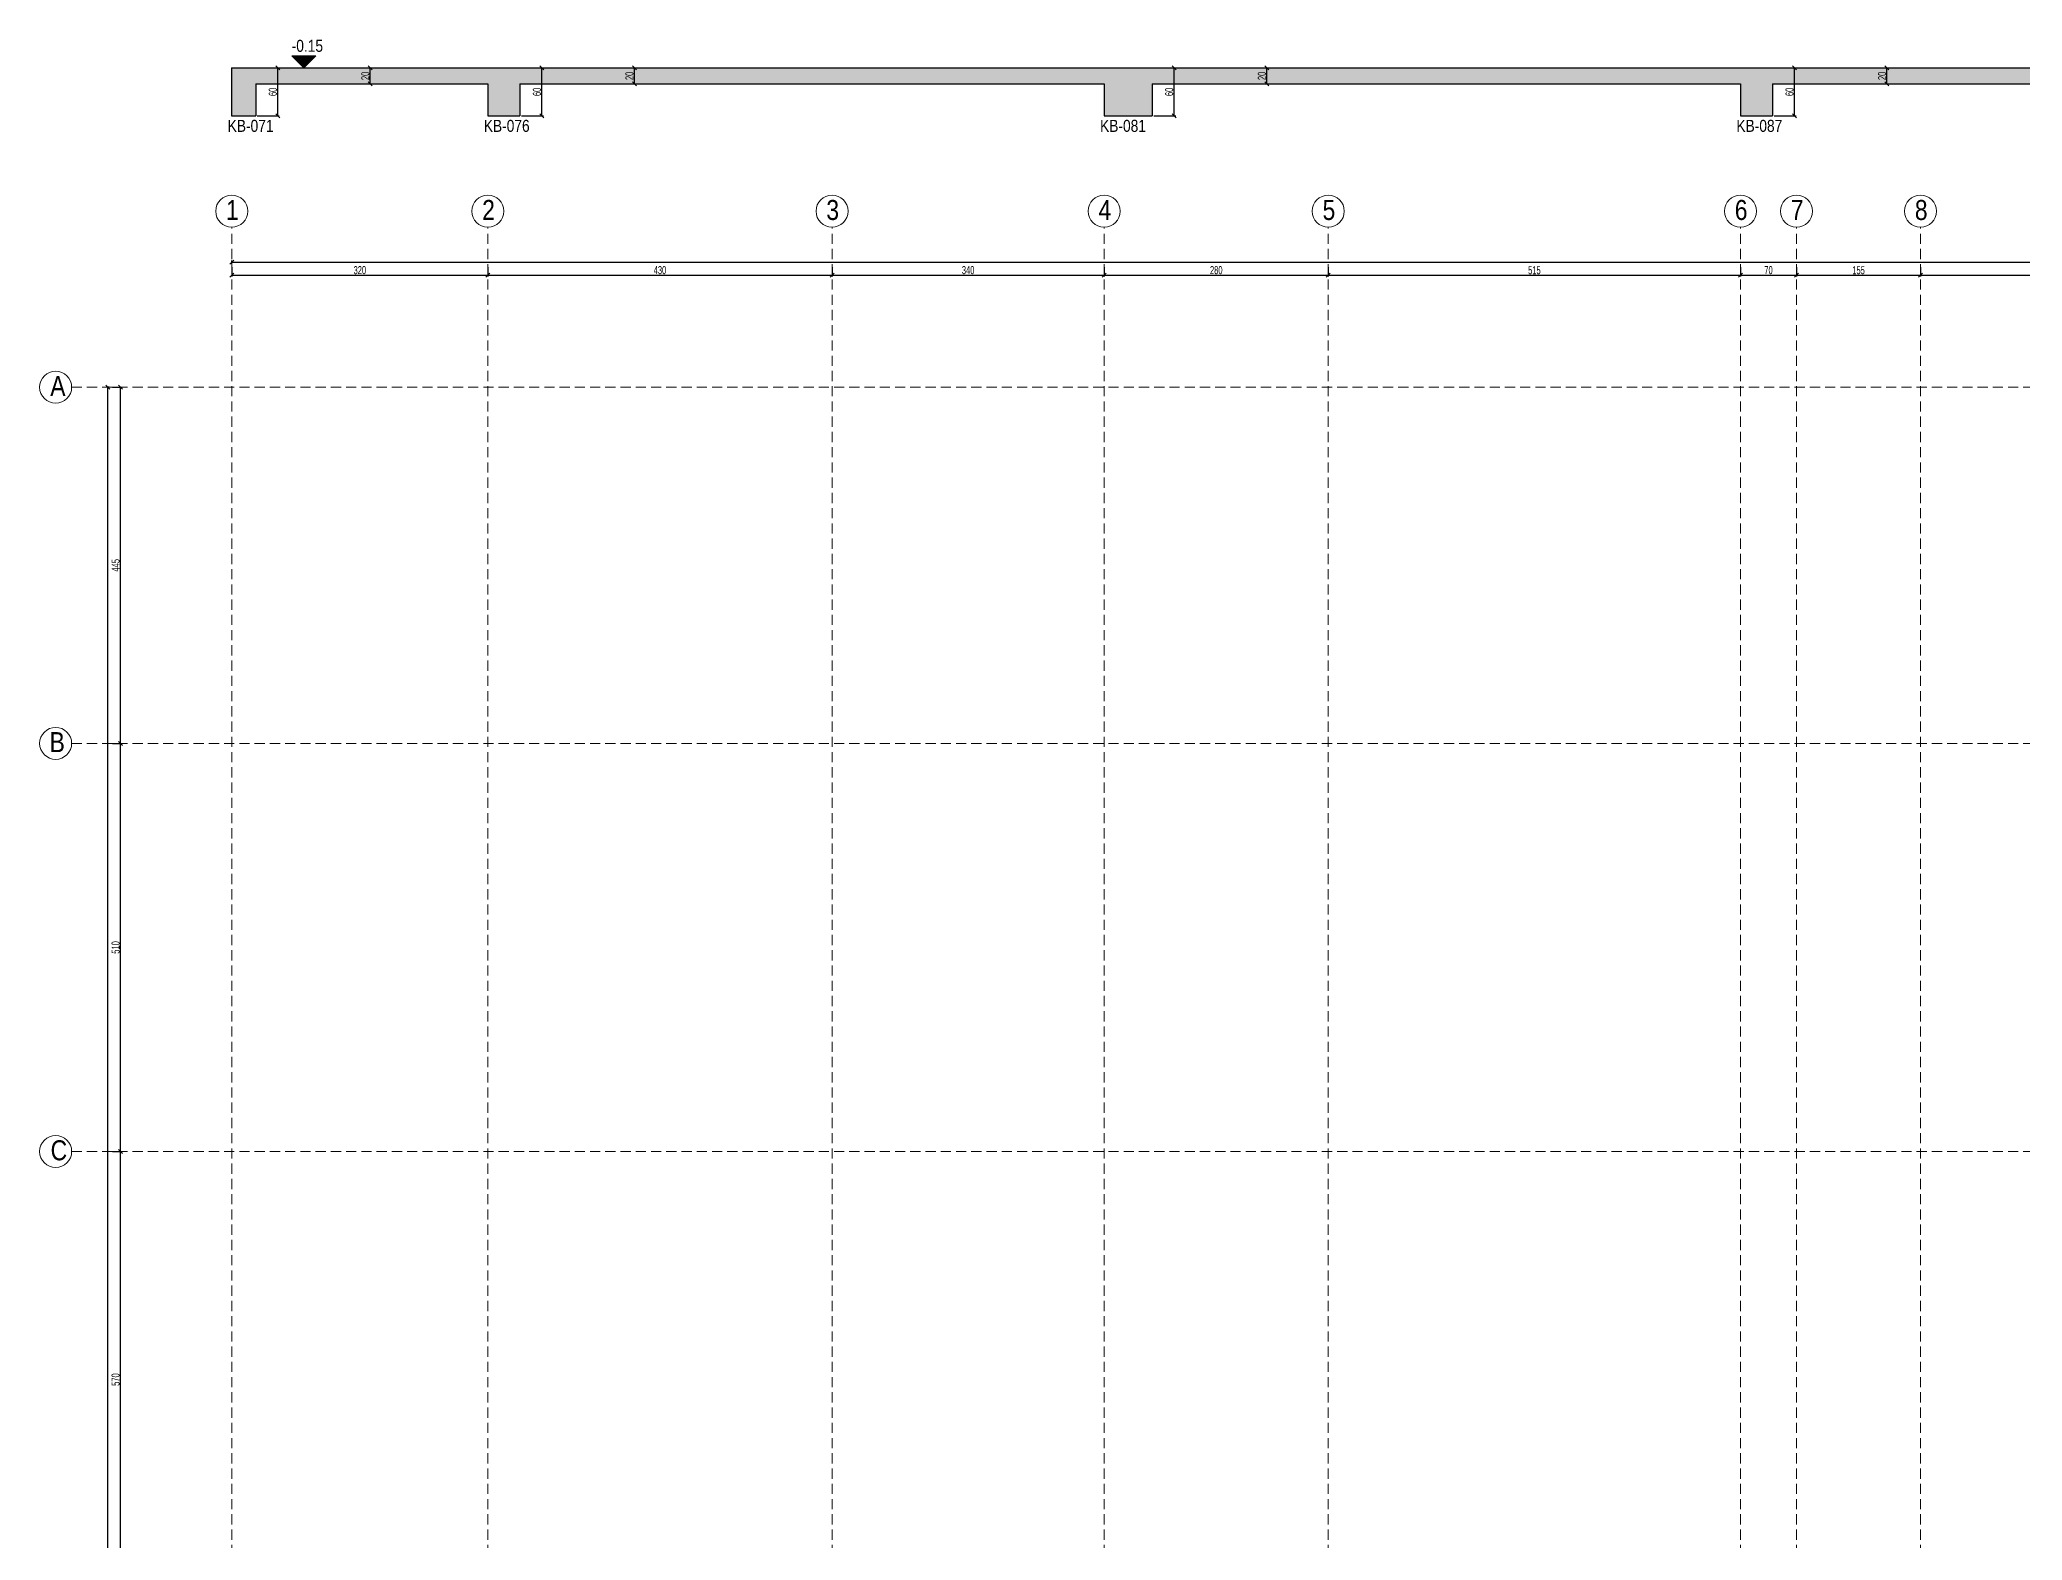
# Model space of a CAD drawing. Header units: millimetres. Extents: x 2275 to 9269, y 491 to 7321.
# Drawn here: x 2515 to 4992, y 5445 to 7321 of the extents above; entities that cross this region are included whole.
import ezdxf

# ---------------------------------------------------------------- set-up
doc = ezdxf.new("R2010")
doc.units = ezdxf.units.MM
doc.linetypes.add('DASHED', pattern=[19.05, 12.7, -6.35])
for name, color, linetype, lineweight in [('AKS BALONU (BEYKENT)', 7, 'Continuous', 20), ('AKS CIZGISI (BEYKENT)', 252, 'DASHED', 20), ('AKS NO (BEYKENT)', 3, 'Continuous', 20), ('AKS OLCU (BEYKENT)', 200, 'Continuous', 20), ('DOSEME SINIRI (BEYKENT)', 2, 'Continuous', 30), ('KIRIS ISMI (BEYKENT)', 40, 'Continuous', 20), ('KOT CIZGI (BEYKENT)', 120, 'Continuous', 20), ('KOT YAZI (BEYKENT)', 7, 'Continuous', 20), ('OLCU (BEYKENT)', 14, 'Continuous', 20), ('TARAMA (BEYKENT)', 252, 'Continuous', 25)]:
    doc.layers.add(name, color=color, linetype=linetype, lineweight=lineweight)
doc.styles.add('DSMOLC-50', font='bahnschrift light condensed', dxfattribs={"width": 0.75, "height": 10})
doc.styles.add('KLNOLC-25', font='bahnschrift light condensed', dxfattribs={"width": 0.75, "height": 10})
doc.styles.add('KOT (BEYKENT)', font='')
doc.styles.add('YAZI (BEYKENT)', font='')
doc.styles.get('KOT (BEYKENT)').set_extended_font_data('Bahnschrift Light Condensed')
doc.styles.get('YAZI (BEYKENT)').set_extended_font_data('Bahnschrift Light Condensed')
doc.dimstyles.new('DSMOLC-50', dxfattribs={"dimtxt": 10, "dimasz": 5, "dimexe": 2, "dimexo": 2, "dimgap": 1, "dimtad": 1, "dimdec": 1, "dimrnd": 0.5, "dimzin": 12, "dimdsep": 46, "dimtxsty": 'DSMOLC-50', "dimblk": 'OBLIQUE', "dimblk1": 'OBLIQUE', "dimblk2": 'OBLIQUE', "dimcen": 0, "dimclrt": 7, "dimadec": 0, "dimazin": 0, "dimtfac": 1, "dimtdec": 4, "dimtix": 1, "dimtmove": 2, "dimatfit": 3, "dimfxl": 1, "dimtzin": 0, "dimarcsym": 0})

# ---------------------------------------------------------------- blocks, each defined once
blk = doc.blocks.new('_Oblique')
at = {"color": 0, "linetype": 'ByBlock', "lineweight": -2}
blk.add_line((-0.5, -0.5), (0.5, 0.5), dxfattribs=at)
blk = doc.blocks.new('*D128')
at = {"layer": 'AKS OLCU (BEYKENT)', "color": 0, "lineweight": -2, "transparency": 16777216}
for p, q in [((2755.3, 7036.6), (2755.3, 7024.6)), ((3075.3, 7036.6), (3075.3, 7024.6)), ((2755.3, 7026.6), (3075.3, 7026.6))]:
    blk.add_line(p, q, dxfattribs=at)
at = {"layer": 'DEFPOINTS', "color": 0, "transparency": 16777216}
for p in [(2755.3, 7038.6), (3075.3, 7038.6), (3075.3, 7026.6)]:
    blk.add_point(p, dxfattribs=at)
at = {"layer": 'AKS OLCU (BEYKENT)', "color": 0, "lineweight": -2, "transparency": 16777216, "xscale": 5, "yscale": 5, "zscale": 5, "rotation": 180}
blk.add_blockref('_Oblique', (2755.3, 7026.6), dxfattribs=at)
at = {"layer": 'AKS OLCU (BEYKENT)', "color": 0, "lineweight": -2, "transparency": 16777216, "xscale": 5, "yscale": 5, "zscale": 5}
blk.add_blockref('_Oblique', (3075.3, 7026.6), dxfattribs=at)
at = {"layer": 'AKS OLCU (BEYKENT)', "color": 7, "transparency": 16777216, "insert": (2915.3, 7032.7), "char_height": 10, "attachment_point": 5, "style": 'DSMOLC-50'}
blk.add_mtext('320', dxfattribs=at)
blk = doc.blocks.new('*D129')
at = {"layer": 'AKS OLCU (BEYKENT)', "color": 0, "lineweight": -2, "transparency": 16777216}
for p, q in [((3075.3, 7036.6), (3075.3, 7024.6)), ((3505.3, 7036.6), (3505.3, 7024.6)), ((3075.3, 7026.6), (3505.3, 7026.6))]:
    blk.add_line(p, q, dxfattribs=at)
at = {"layer": 'DEFPOINTS', "color": 0, "transparency": 16777216}
for p in [(3075.3, 7038.6), (3505.3, 7038.6), (3505.3, 7026.6)]:
    blk.add_point(p, dxfattribs=at)
at = {"layer": 'AKS OLCU (BEYKENT)', "color": 0, "lineweight": -2, "transparency": 16777216, "xscale": 5, "yscale": 5, "zscale": 5, "rotation": 180}
blk.add_blockref('_Oblique', (3075.3, 7026.6), dxfattribs=at)
at = {"layer": 'AKS OLCU (BEYKENT)', "color": 0, "lineweight": -2, "transparency": 16777216, "xscale": 5, "yscale": 5, "zscale": 5}
blk.add_blockref('_Oblique', (3505.3, 7026.6), dxfattribs=at)
at = {"layer": 'AKS OLCU (BEYKENT)', "color": 7, "transparency": 16777216, "insert": (3290.3, 7032.7), "char_height": 10, "attachment_point": 5, "style": 'DSMOLC-50'}
blk.add_mtext('430', dxfattribs=at)
blk = doc.blocks.new('*D130')
at = {"layer": 'AKS OLCU (BEYKENT)', "color": 0, "lineweight": -2, "transparency": 16777216}
for p, q in [((3505.3, 7036.6), (3505.3, 7024.6)), ((3845.3, 7036.6), (3845.3, 7024.6)), ((3505.3, 7026.6), (3845.3, 7026.6))]:
    blk.add_line(p, q, dxfattribs=at)
at = {"layer": 'DEFPOINTS', "color": 0, "transparency": 16777216}
for p in [(3505.3, 7038.6), (3845.3, 7038.6), (3845.3, 7026.6)]:
    blk.add_point(p, dxfattribs=at)
at = {"layer": 'AKS OLCU (BEYKENT)', "color": 0, "lineweight": -2, "transparency": 16777216, "xscale": 5, "yscale": 5, "zscale": 5, "rotation": 180}
blk.add_blockref('_Oblique', (3505.3, 7026.6), dxfattribs=at)
at = {"layer": 'AKS OLCU (BEYKENT)', "color": 0, "lineweight": -2, "transparency": 16777216, "xscale": 5, "yscale": 5, "zscale": 5}
blk.add_blockref('_Oblique', (3845.3, 7026.6), dxfattribs=at)
at = {"layer": 'AKS OLCU (BEYKENT)', "color": 7, "transparency": 16777216, "insert": (3675.3, 7032.7), "char_height": 10, "attachment_point": 5, "style": 'DSMOLC-50'}
blk.add_mtext('340', dxfattribs=at)
blk = doc.blocks.new('*D131')
at = {"layer": 'AKS OLCU (BEYKENT)', "color": 0, "lineweight": -2, "transparency": 16777216}
for p, q in [((3845.3, 7036.6), (3845.3, 7024.6)), ((4125.3, 7036.6), (4125.3, 7024.6)), ((3845.3, 7026.6), (4125.3, 7026.6))]:
    blk.add_line(p, q, dxfattribs=at)
at = {"layer": 'DEFPOINTS', "color": 0, "transparency": 16777216}
for p in [(3845.3, 7038.6), (4125.3, 7038.6), (4125.3, 7026.6)]:
    blk.add_point(p, dxfattribs=at)
at = {"layer": 'AKS OLCU (BEYKENT)', "color": 0, "lineweight": -2, "transparency": 16777216, "xscale": 5, "yscale": 5, "zscale": 5, "rotation": 180}
blk.add_blockref('_Oblique', (3845.3, 7026.6), dxfattribs=at)
at = {"layer": 'AKS OLCU (BEYKENT)', "color": 0, "lineweight": -2, "transparency": 16777216, "xscale": 5, "yscale": 5, "zscale": 5}
blk.add_blockref('_Oblique', (4125.3, 7026.6), dxfattribs=at)
at = {"layer": 'AKS OLCU (BEYKENT)', "color": 7, "transparency": 16777216, "insert": (3985.3, 7032.7), "char_height": 10, "attachment_point": 5, "style": 'DSMOLC-50'}
blk.add_mtext('280', dxfattribs=at)
blk = doc.blocks.new('*D132')
at = {"layer": 'AKS OLCU (BEYKENT)', "color": 0, "lineweight": -2, "transparency": 16777216}
for p, q in [((4125.3, 7036.6), (4125.3, 7024.6)), ((4640.3, 7036.6), (4640.3, 7024.6)), ((4125.3, 7026.6), (4640.3, 7026.6))]:
    blk.add_line(p, q, dxfattribs=at)
at = {"layer": 'DEFPOINTS', "color": 0, "transparency": 16777216}
for p in [(4125.3, 7038.6), (4640.3, 7038.6), (4640.3, 7026.6)]:
    blk.add_point(p, dxfattribs=at)
at = {"layer": 'AKS OLCU (BEYKENT)', "color": 0, "lineweight": -2, "transparency": 16777216, "xscale": 5, "yscale": 5, "zscale": 5, "rotation": 180}
blk.add_blockref('_Oblique', (4125.3, 7026.6), dxfattribs=at)
at = {"layer": 'AKS OLCU (BEYKENT)', "color": 0, "lineweight": -2, "transparency": 16777216, "xscale": 5, "yscale": 5, "zscale": 5}
blk.add_blockref('_Oblique', (4640.3, 7026.6), dxfattribs=at)
at = {"layer": 'AKS OLCU (BEYKENT)', "color": 7, "transparency": 16777216, "insert": (4382.8, 7032.6), "char_height": 10, "attachment_point": 5, "style": 'DSMOLC-50'}
blk.add_mtext('515', dxfattribs=at)
blk = doc.blocks.new('*D133')
at = {"layer": 'AKS OLCU (BEYKENT)', "color": 0, "lineweight": -2, "transparency": 16777216}
for p, q in [((4640.3, 7036.6), (4640.3, 7024.6)), ((4710.3, 7036.6), (4710.3, 7024.6)), ((4640.3, 7026.6), (4710.3, 7026.6))]:
    blk.add_line(p, q, dxfattribs=at)
at = {"layer": 'DEFPOINTS', "color": 0, "transparency": 16777216}
for p in [(4640.3, 7038.6), (4710.3, 7038.6), (4710.3, 7026.6)]:
    blk.add_point(p, dxfattribs=at)
at = {"layer": 'AKS OLCU (BEYKENT)', "color": 0, "lineweight": -2, "transparency": 16777216, "xscale": 5, "yscale": 5, "zscale": 5, "rotation": 180}
blk.add_blockref('_Oblique', (4640.3, 7026.6), dxfattribs=at)
at = {"layer": 'AKS OLCU (BEYKENT)', "color": 0, "lineweight": -2, "transparency": 16777216, "xscale": 5, "yscale": 5, "zscale": 5}
blk.add_blockref('_Oblique', (4710.3, 7026.6), dxfattribs=at)
at = {"layer": 'AKS OLCU (BEYKENT)', "color": 7, "transparency": 16777216, "insert": (4675.3, 7032.7), "char_height": 10, "attachment_point": 5, "style": 'DSMOLC-50'}
blk.add_mtext('70', dxfattribs=at)
blk = doc.blocks.new('*D134')
at = {"layer": 'AKS OLCU (BEYKENT)', "color": 0, "lineweight": -2, "transparency": 16777216}
for p, q in [((4710.3, 7036.6), (4710.3, 7024.6)), ((4865.3, 7036.6), (4865.3, 7024.6)), ((4710.3, 7026.6), (4865.3, 7026.6))]:
    blk.add_line(p, q, dxfattribs=at)
at = {"layer": 'DEFPOINTS', "color": 0, "transparency": 16777216}
for p in [(4710.3, 7038.6), (4865.3, 7038.6), (4865.3, 7026.6)]:
    blk.add_point(p, dxfattribs=at)
at = {"layer": 'AKS OLCU (BEYKENT)', "color": 0, "lineweight": -2, "transparency": 16777216, "xscale": 5, "yscale": 5, "zscale": 5, "rotation": 180}
blk.add_blockref('_Oblique', (4710.3, 7026.6), dxfattribs=at)
at = {"layer": 'AKS OLCU (BEYKENT)', "color": 0, "lineweight": -2, "transparency": 16777216, "xscale": 5, "yscale": 5, "zscale": 5}
blk.add_blockref('_Oblique', (4865.3, 7026.6), dxfattribs=at)
at = {"layer": 'AKS OLCU (BEYKENT)', "color": 7, "transparency": 16777216, "insert": (4787.8, 7032.6), "char_height": 10, "attachment_point": 5, "style": 'DSMOLC-50'}
blk.add_mtext('155', dxfattribs=at)
blk = doc.blocks.new('*D135')
at = {"layer": 'AKS OLCU (BEYKENT)', "color": 0, "lineweight": -2, "transparency": 16777216}
for p, q in [((4865.3, 7036.6), (4865.3, 7024.6)), ((5440.3, 7036.6), (5440.3, 7024.6)), ((4865.3, 7026.6), (5440.3, 7026.6))]:
    blk.add_line(p, q, dxfattribs=at)
at = {"layer": 'DEFPOINTS', "color": 0, "transparency": 16777216}
for p in [(4865.3, 7038.6), (5440.3, 7038.6), (5440.3, 7026.6)]:
    blk.add_point(p, dxfattribs=at)
at = {"layer": 'AKS OLCU (BEYKENT)', "color": 0, "lineweight": -2, "transparency": 16777216, "xscale": 5, "yscale": 5, "zscale": 5, "rotation": 180}
blk.add_blockref('_Oblique', (4865.3, 7026.6), dxfattribs=at)
at = {"layer": 'AKS OLCU (BEYKENT)', "color": 0, "lineweight": -2, "transparency": 16777216, "xscale": 5, "yscale": 5, "zscale": 5}
blk.add_blockref('_Oblique', (5440.3, 7026.6), dxfattribs=at)
at = {"layer": 'AKS OLCU (BEYKENT)', "color": 7, "transparency": 16777216, "insert": (5152.8, 7032.6), "char_height": 10, "attachment_point": 5, "style": 'DSMOLC-50'}
blk.add_mtext('575', dxfattribs=at)
blk = doc.blocks.new('*D144')
at = {"layer": 'AKS OLCU (BEYKENT)', "color": 0, "lineweight": -2, "transparency": 16777216}
for p, q in [((2755.3, 7040.6), (2755.3, 7044.6)), ((2755.3, 7042.6), (9010.3, 7042.6)), ((9010.3, 7040.6), (9010.3, 7044.6))]:
    blk.add_line(p, q, dxfattribs=at)
at = {"layer": 'DEFPOINTS', "color": 0, "transparency": 16777216}
for p in [(2755.3, 7038.6), (9010.3, 7042.6), (9010.3, 7038.6)]:
    blk.add_point(p, dxfattribs=at)
at = {"layer": 'AKS OLCU (BEYKENT)', "color": 0, "lineweight": -2, "transparency": 16777216, "xscale": 5, "yscale": 5, "zscale": 5, "rotation": 180}
blk.add_blockref('_Oblique', (2755.3, 7042.6), dxfattribs=at)
at = {"layer": 'AKS OLCU (BEYKENT)', "color": 0, "lineweight": -2, "transparency": 16777216, "xscale": 5, "yscale": 5, "zscale": 5}
blk.add_blockref('_Oblique', (9010.3, 7042.6), dxfattribs=at)
at = {"layer": 'AKS OLCU (BEYKENT)', "color": 7, "transparency": 16777216, "insert": (5882.8, 7048.7), "char_height": 10, "attachment_point": 5, "style": 'DSMOLC-50'}
blk.add_mtext('6255', dxfattribs=at)
blk = doc.blocks.new('*D184')
at = {"layer": 'AKS OLCU (BEYKENT)', "color": 0, "lineweight": -2, "transparency": 16777216}
for p, q in [((2606.3, 5931.4), (2618.3, 5931.4)), ((2616.3, 5361.4), (2616.3, 5931.4)), ((2606.3, 5361.4), (2618.3, 5361.4))]:
    blk.add_line(p, q, dxfattribs=at)
at = {"layer": 'DEFPOINTS', "color": 0, "transparency": 16777216}
for p in [(2604.3, 5931.4), (2616.3, 5931.4), (2604.3, 5361.4)]:
    blk.add_point(p, dxfattribs=at)
at = {"layer": 'AKS OLCU (BEYKENT)', "color": 0, "lineweight": -2, "transparency": 16777216, "xscale": 5, "yscale": 5, "zscale": 5}
for p, rotation in [((2616.3, 5931.4), 90), ((2616.3, 5361.4), 270)]:
    blk.add_blockref('_Oblique', p, dxfattribs=dict(at, rotation=rotation))
at = {"layer": 'AKS OLCU (BEYKENT)', "color": 7, "transparency": 16777216, "insert": (2610.2, 5646.4), "char_height": 10, "attachment_point": 5, "rotation": 90, "style": 'DSMOLC-50'}
blk.add_mtext('570', dxfattribs=at)
blk = doc.blocks.new('*D185')
at = {"layer": 'AKS OLCU (BEYKENT)', "color": 0, "lineweight": -2, "transparency": 16777216}
for p, q in [((2606.3, 6441.4), (2618.3, 6441.4)), ((2616.3, 5931.4), (2616.3, 6441.4)), ((2606.3, 5931.4), (2618.3, 5931.4))]:
    blk.add_line(p, q, dxfattribs=at)
at = {"layer": 'DEFPOINTS', "color": 0, "transparency": 16777216}
for p in [(2604.3, 6441.4), (2616.3, 6441.4), (2604.3, 5931.4)]:
    blk.add_point(p, dxfattribs=at)
at = {"layer": 'AKS OLCU (BEYKENT)', "color": 0, "lineweight": -2, "transparency": 16777216, "xscale": 5, "yscale": 5, "zscale": 5}
for p, rotation in [((2616.3, 6441.4), 90), ((2616.3, 5931.4), 270)]:
    blk.add_blockref('_Oblique', p, dxfattribs=dict(at, rotation=rotation))
at = {"layer": 'AKS OLCU (BEYKENT)', "color": 7, "transparency": 16777216, "insert": (2610.2, 6186.4), "char_height": 10, "attachment_point": 5, "rotation": 90, "style": 'DSMOLC-50'}
blk.add_mtext('510', dxfattribs=at)
blk = doc.blocks.new('*D186')
at = {"layer": 'AKS OLCU (BEYKENT)', "color": 0, "lineweight": -2, "transparency": 16777216}
for p, q in [((2606.3, 6886.4), (2618.3, 6886.4)), ((2616.3, 6441.4), (2616.3, 6886.4)), ((2606.3, 6441.4), (2618.3, 6441.4))]:
    blk.add_line(p, q, dxfattribs=at)
at = {"layer": 'DEFPOINTS', "color": 0, "transparency": 16777216}
for p in [(2604.3, 6886.4), (2616.3, 6886.4), (2604.3, 6441.4)]:
    blk.add_point(p, dxfattribs=at)
at = {"layer": 'AKS OLCU (BEYKENT)', "color": 0, "lineweight": -2, "transparency": 16777216, "xscale": 5, "yscale": 5, "zscale": 5}
for p, rotation in [((2616.3, 6886.4), 90), ((2616.3, 6441.4), 270)]:
    blk.add_blockref('_Oblique', p, dxfattribs=dict(at, rotation=rotation))
at = {"layer": 'AKS OLCU (BEYKENT)', "color": 7, "transparency": 16777216, "insert": (2610.2, 6663.9), "char_height": 10, "attachment_point": 5, "rotation": 90, "style": 'DSMOLC-50'}
blk.add_mtext('445', dxfattribs=at)
blk = doc.blocks.new('*D187')
at = {"layer": 'AKS OLCU (BEYKENT)', "color": 0, "lineweight": -2, "transparency": 16777216}
for p, q in [((2602.3, 6886.4), (2598.3, 6886.4)), ((2600.3, 741.4), (2600.3, 6886.4)), ((2602.3, 741.4), (2598.3, 741.4))]:
    blk.add_line(p, q, dxfattribs=at)
at = {"layer": 'DEFPOINTS', "color": 0, "transparency": 16777216}
for p in [(2600.3, 6886.4), (2604.3, 6886.4), (2604.3, 741.4)]:
    blk.add_point(p, dxfattribs=at)
at = {"layer": 'AKS OLCU (BEYKENT)', "color": 0, "lineweight": -2, "transparency": 16777216, "xscale": 5, "yscale": 5, "zscale": 5}
for p, rotation in [((2600.3, 6886.4), 90), ((2600.3, 741.4), 270)]:
    blk.add_blockref('_Oblique', p, dxfattribs=dict(at, rotation=rotation))
at = {"layer": 'AKS OLCU (BEYKENT)', "color": 7, "transparency": 16777216, "insert": (2594.2, 3813.9), "char_height": 10, "attachment_point": 5, "rotation": 90, "style": 'DSMOLC-50'}
blk.add_mtext('6145', dxfattribs=at)
blk = doc.blocks.new('*D192')
at = {"layer": 'DEFPOINTS', "color": 0, "transparency": 16777216}
for p in [(2785.2, 7285.5), (2812.7, 7285.5), (2785.2, 7225.5)]:
    blk.add_point(p, dxfattribs=at)
at = {"layer": 'OLCU (BEYKENT)', "color": 0, "lineweight": -2, "transparency": 16777216}
for p, q in [((2787.2, 7285.5), (2814.7, 7285.5)), ((2812.7, 7225.5), (2812.7, 7285.5)), ((2787.2, 7225.5), (2814.7, 7225.5))]:
    blk.add_line(p, q, dxfattribs=at)
at = {"layer": 'OLCU (BEYKENT)', "color": 0, "lineweight": -2, "transparency": 16777216, "xscale": 5, "yscale": 5, "zscale": 5}
for p, rotation in [((2812.7, 7285.5), 90), ((2812.7, 7225.5), 270)]:
    blk.add_blockref('_Oblique', p, dxfattribs=dict(at, rotation=rotation))
at = {"layer": 'OLCU (BEYKENT)', "color": 7, "lineweight": -3, "transparency": 16777216, "insert": (2806.6, 7255.5), "char_height": 10, "attachment_point": 5, "rotation": 90, "style": 'KLNOLC-25'}
blk.add_mtext('60', dxfattribs=at)
blk = doc.blocks.new('*D193')
at = {"layer": 'DEFPOINTS', "color": 0, "transparency": 16777216}
for p in [(2908.9, 7285.5), (2928.3, 7285.5), (2908.9, 7265.5)]:
    blk.add_point(p, dxfattribs=at)
at = {"layer": 'OLCU (BEYKENT)', "color": 0, "lineweight": -2, "transparency": 16777216}
for p, q in [((2910.9, 7285.5), (2930.3, 7285.5)), ((2928.3, 7265.5), (2928.3, 7285.5)), ((2910.9, 7265.5), (2930.3, 7265.5))]:
    blk.add_line(p, q, dxfattribs=at)
at = {"layer": 'OLCU (BEYKENT)', "color": 0, "lineweight": -2, "transparency": 16777216, "xscale": 5, "yscale": 5, "zscale": 5}
for p, rotation in [((2928.3, 7285.5), 90), ((2928.3, 7265.5), 270)]:
    blk.add_blockref('_Oblique', p, dxfattribs=dict(at, rotation=rotation))
at = {"layer": 'OLCU (BEYKENT)', "color": 7, "lineweight": -3, "transparency": 16777216, "insert": (2922.2, 7275.5), "char_height": 10, "attachment_point": 5, "rotation": 90, "style": 'KLNOLC-25'}
blk.add_mtext('20', dxfattribs=at)
blk = doc.blocks.new('*D194')
at = {"layer": 'DEFPOINTS', "color": 0, "transparency": 16777216}
for p in [(3115.2, 7285.5), (3142.7, 7285.5), (3115.2, 7225.5)]:
    blk.add_point(p, dxfattribs=at)
at = {"layer": 'OLCU (BEYKENT)', "color": 0, "lineweight": -2, "transparency": 16777216}
for p, q in [((3117.2, 7285.5), (3144.7, 7285.5)), ((3142.7, 7225.5), (3142.7, 7285.5)), ((3117.2, 7225.5), (3144.7, 7225.5))]:
    blk.add_line(p, q, dxfattribs=at)
at = {"layer": 'OLCU (BEYKENT)', "color": 0, "lineweight": -2, "transparency": 16777216, "xscale": 5, "yscale": 5, "zscale": 5}
for p, rotation in [((3142.7, 7285.5), 90), ((3142.7, 7225.5), 270)]:
    blk.add_blockref('_Oblique', p, dxfattribs=dict(at, rotation=rotation))
at = {"layer": 'OLCU (BEYKENT)', "color": 7, "lineweight": -3, "transparency": 16777216, "insert": (3136.6, 7255.5), "char_height": 10, "attachment_point": 5, "rotation": 90, "style": 'KLNOLC-25'}
blk.add_mtext('60', dxfattribs=at)
blk = doc.blocks.new('*D195')
at = {"layer": 'DEFPOINTS', "color": 0, "transparency": 16777216}
for p in [(3238.9, 7285.5), (3258.3, 7285.5), (3238.9, 7265.5)]:
    blk.add_point(p, dxfattribs=at)
at = {"layer": 'OLCU (BEYKENT)', "color": 0, "lineweight": -2, "transparency": 16777216}
for p, q in [((3240.9, 7285.5), (3260.3, 7285.5)), ((3258.3, 7265.5), (3258.3, 7285.5)), ((3240.9, 7265.5), (3260.3, 7265.5))]:
    blk.add_line(p, q, dxfattribs=at)
at = {"layer": 'OLCU (BEYKENT)', "color": 0, "lineweight": -2, "transparency": 16777216, "xscale": 5, "yscale": 5, "zscale": 5}
for p, rotation in [((3258.3, 7285.5), 90), ((3258.3, 7265.5), 270)]:
    blk.add_blockref('_Oblique', p, dxfattribs=dict(at, rotation=rotation))
at = {"layer": 'OLCU (BEYKENT)', "color": 7, "lineweight": -3, "transparency": 16777216, "insert": (3252.2, 7275.5), "char_height": 10, "attachment_point": 5, "rotation": 90, "style": 'KLNOLC-25'}
blk.add_mtext('20', dxfattribs=at)
blk = doc.blocks.new('*D196')
at = {"layer": 'DEFPOINTS', "color": 0, "transparency": 16777216}
for p in [(3905.3, 7285.5), (3932.7, 7285.5), (3905.3, 7225.5)]:
    blk.add_point(p, dxfattribs=at)
at = {"layer": 'OLCU (BEYKENT)', "color": 0, "lineweight": -2, "transparency": 16777216}
for p, q in [((3907.3, 7285.5), (3934.7, 7285.5)), ((3932.7, 7225.5), (3932.7, 7285.5)), ((3907.3, 7225.5), (3934.7, 7225.5))]:
    blk.add_line(p, q, dxfattribs=at)
at = {"layer": 'OLCU (BEYKENT)', "color": 0, "lineweight": -2, "transparency": 16777216, "xscale": 5, "yscale": 5, "zscale": 5}
for p, rotation in [((3932.7, 7285.5), 90), ((3932.7, 7225.5), 270)]:
    blk.add_blockref('_Oblique', p, dxfattribs=dict(at, rotation=rotation))
at = {"layer": 'OLCU (BEYKENT)', "color": 7, "lineweight": -3, "transparency": 16777216, "insert": (3926.6, 7255.5), "char_height": 10, "attachment_point": 5, "rotation": 90, "style": 'KLNOLC-25'}
blk.add_mtext('60', dxfattribs=at)
blk = doc.blocks.new('*D197')
at = {"layer": 'DEFPOINTS', "color": 0, "transparency": 16777216}
for p in [(4029, 7285.5), (4048.4, 7285.5), (4029, 7265.5)]:
    blk.add_point(p, dxfattribs=at)
at = {"layer": 'OLCU (BEYKENT)', "color": 0, "lineweight": -2, "transparency": 16777216}
for p, q in [((4031, 7285.5), (4050.4, 7285.5)), ((4048.4, 7265.5), (4048.4, 7285.5)), ((4031, 7265.5), (4050.4, 7265.5))]:
    blk.add_line(p, q, dxfattribs=at)
at = {"layer": 'OLCU (BEYKENT)', "color": 0, "lineweight": -2, "transparency": 16777216, "xscale": 5, "yscale": 5, "zscale": 5}
for p, rotation in [((4048.4, 7285.5), 90), ((4048.4, 7265.5), 270)]:
    blk.add_blockref('_Oblique', p, dxfattribs=dict(at, rotation=rotation))
at = {"layer": 'OLCU (BEYKENT)', "color": 7, "lineweight": -3, "transparency": 16777216, "insert": (4042.3, 7275.5), "char_height": 10, "attachment_point": 5, "rotation": 90, "style": 'KLNOLC-25'}
blk.add_mtext('20', dxfattribs=at)
blk = doc.blocks.new('*D198')
at = {"layer": 'DEFPOINTS', "color": 0, "transparency": 16777216}
for p in [(4680.2, 7285.5), (4707.7, 7285.5), (4680.2, 7225.5)]:
    blk.add_point(p, dxfattribs=at)
at = {"layer": 'OLCU (BEYKENT)', "color": 0, "lineweight": -2, "transparency": 16777216}
for p, q in [((4682.2, 7285.5), (4709.7, 7285.5)), ((4707.7, 7225.5), (4707.7, 7285.5)), ((4682.2, 7225.5), (4709.7, 7225.5))]:
    blk.add_line(p, q, dxfattribs=at)
at = {"layer": 'OLCU (BEYKENT)', "color": 0, "lineweight": -2, "transparency": 16777216, "xscale": 5, "yscale": 5, "zscale": 5}
for p, rotation in [((4707.7, 7285.5), 90), ((4707.7, 7225.5), 270)]:
    blk.add_blockref('_Oblique', p, dxfattribs=dict(at, rotation=rotation))
at = {"layer": 'OLCU (BEYKENT)', "color": 7, "lineweight": -3, "transparency": 16777216, "insert": (4701.6, 7255.5), "char_height": 10, "attachment_point": 5, "rotation": 90, "style": 'KLNOLC-25'}
blk.add_mtext('60', dxfattribs=at)
blk = doc.blocks.new('*D199')
at = {"layer": 'DEFPOINTS', "color": 0, "transparency": 16777216}
for p in [(4803.9, 7285.5), (4823.3, 7285.5), (4803.9, 7265.5)]:
    blk.add_point(p, dxfattribs=at)
at = {"layer": 'OLCU (BEYKENT)', "color": 0, "lineweight": -2, "transparency": 16777216}
for p, q in [((4805.9, 7285.5), (4825.3, 7285.5)), ((4823.3, 7265.5), (4823.3, 7285.5)), ((4805.9, 7265.5), (4825.3, 7265.5))]:
    blk.add_line(p, q, dxfattribs=at)
at = {"layer": 'OLCU (BEYKENT)', "color": 0, "lineweight": -2, "transparency": 16777216, "xscale": 5, "yscale": 5, "zscale": 5}
for p, rotation in [((4823.3, 7285.5), 90), ((4823.3, 7265.5), 270)]:
    blk.add_blockref('_Oblique', p, dxfattribs=dict(at, rotation=rotation))
at = {"layer": 'OLCU (BEYKENT)', "color": 7, "lineweight": -3, "transparency": 16777216, "insert": (4817.2, 7275.5), "char_height": 10, "attachment_point": 5, "rotation": 90, "style": 'KLNOLC-25'}
blk.add_mtext('20', dxfattribs=at)

msp = doc.modelspace()

# ---------------------------------------------------------------- hatches: boundary and pattern name
at = {"layer": 'KOT CIZGI (BEYKENT)'}
msp.add_hatch(color=256, dxfattribs=at).paths.add_polyline_path([(2860.16, 7300.55), (2830.16, 7300.55), (2845.16, 7285.55)])
at = {"layer": 'TARAMA (BEYKENT)', "lineweight": -3}
h = msp.add_hatch(dxfattribs=at)
h.set_pattern_fill('ANSI33', color=256)
h.set_pattern_definition([(45, (979.0016, 2474.559), (-4.490128, 4.490128), []), (45, (983.492, 2474.559), (-4.490128, 4.490128), [3.175, -1.5875])])
h.paths.add_polyline_path([(9010.33, 7285.55), (2755.16, 7285.55), (2755.16, 7225.55), (2785.2, 7225.55), (2785.2, 7265.55), (3075.16, 7265.55), (3075.16, 7225.55), (3115.22, 7225.55), (3115.22, 7265.55), (3845.16, 7265.55), (3845.16, 7225.55), (3905.26, 7225.55), (3905.26, 7265.55), (4640.16, 7265.55), (4640.16, 7225.55), (4680.22, 7225.55), (4680.22, 7265.55), (5400.31, 7265.55), (5400.31, 7225.55), (5440.31, 7225.55), (5440.31, 7265.55), (6160.31, 7265.55), (6160.31, 7225.55), (6200.31, 7225.55), (6200.31, 7265.55), (6905.26, 7265.55), (6905.26, 7225.55), (6965.26, 7225.55), (6965.26, 7265.55), (7685.31, 7265.55), (7685.31, 7225.55), (7725.31, 7225.55), (7725.31, 7265.55), (8210.32, 7265.55), (8210.32, 7225.55), (8250.32, 7225.55), (8250.32, 7265.55), (8980.33, 7265.55), (8980.33, 7225.55), (9010.33, 7225.55)])

# ---------------------------------------------------------------- linework, layer by layer
at = {"layer": 'AKS BALONU (BEYKENT)'}
for centre in [(2755.26, 7106.42), (3075.26, 7106.42), (3505.26, 7106.42), (3845.26, 7106.42), (4125.26, 7106.42), (4640.26, 7106.42), (4710.26, 7106.42), (4865.26, 7106.42), (2535.26, 6886.42), (2535.26, 6441.42), (2535.26, 5931.42)]:
    msp.add_circle(centre, 20, dxfattribs=at)
at = {"layer": 'AKS CIZGISI (BEYKENT)'}
for p, q in [((2755.26, 531.42), (2755.26, 7086.42)), ((3075.26, 531.42), (3075.26, 7086.42)), ((3505.26, 531.42), (3505.26, 7086.42)), ((3845.26, 531.42), (3845.26, 7086.42)), ((4125.26, 531.42), (4125.26, 7086.42)), ((4640.26, 531.42), (4640.26, 7086.42)), ((4710.26, 531.42), (4710.26, 7086.42)), ((4865.26, 531.42), (4865.26, 7086.42)), ((2555.26, 6886.42), (9225.26, 6886.42)), ((2555.26, 6441.42), (9225.26, 6441.42)), ((2555.26, 5931.42), (9225.26, 5931.42))]:
    msp.add_line(p, q, dxfattribs=at)
at = {"layer": 'DOSEME SINIRI (BEYKENT)'}
for p, q in [((2755.16, 7285.55), (9010.33, 7285.55)), ((2755.16, 7285.55), (2755.16, 7225.55)), ((2785.2, 7265.55), (2785.2, 7225.55)), ((2785.2, 7265.55), (3075.16, 7265.55)), ((3075.16, 7265.55), (3075.16, 7225.55)), ((3115.22, 7265.55), (3115.22, 7225.55)), ((3115.22, 7265.55), (3845.16, 7265.55)), ((3845.16, 7265.55), (3845.16, 7225.55)), ((3905.26, 7265.55), (3905.26, 7225.55)), ((3905.26, 7265.55), (4640.16, 7265.55)), ((4640.16, 7265.55), (4640.16, 7225.55)), ((4680.22, 7265.55), (4680.22, 7225.55)), ((4680.22, 7265.55), (5400.31, 7265.55)), ((2755.16, 7225.55), (2785.2, 7225.55)), ((3075.16, 7225.55), (3115.22, 7225.55)), ((3845.16, 7225.55), (3905.26, 7225.55)), ((4640.16, 7225.55), (4680.22, 7225.55))]:
    msp.add_line(p, q, dxfattribs=at)
at = {"layer": 'KOT CIZGI (BEYKENT)'}
for p, q in [((2825.16, 7285.55), (2865.16, 7285.55)), ((2830.16, 7300.55), (2860.16, 7300.55)), ((2845.16, 7285.55), (2830.16, 7300.55)), ((2845.16, 7285.55), (2860.16, 7300.55))]:
    msp.add_line(p, q, dxfattribs=at)

# ---------------------------------------------------------------- texts
at = {"layer": 'AKS NO (BEYKENT)', "style": 'YAZI (BEYKENT)'}
for s, p in [('1', (2748.13, 7095.42)), ('2', (3068.13, 7095.42)), ('3', (3498.13, 7095.42)), ('4', (3838.14, 7095.42)), ('5', (4118.14, 7095.42)), ('6', (4633.14, 7095.42)), ('7', (4703.14, 7095.42)), ('8', (4858.14, 7095.42)), ('A', (2528.48, 6875.42)), ('B', (2527.67, 6430.42)), ('C', (2528.94, 5920.42))]:
    msp.add_text(s, height=25, dxfattribs=at).set_placement(p)
at = {"layer": 'KIRIS ISMI (BEYKENT)', "style": 'YAZI (BEYKENT)'}
for s, p in [('KB-071', (2750.16, 7205.55)), ('KB-076', (3070.16, 7205.55)), ('KB-081', (3840.16, 7205.55)), ('KB-087', (4635.16, 7205.55))]:
    msp.add_text(s, height=15, dxfattribs=at).set_placement(p)
at = {"layer": 'KOT YAZI (BEYKENT)', "style": 'KOT (BEYKENT)'}
msp.add_text('-0.15', height=15, dxfattribs=at).set_placement((2830.16, 7305.55))

# ---------------------------------------------------------------- dimensions: what is measured, and where the dimension line sits
at = {"layer": 'AKS OLCU (BEYKENT)'}
for base, p1, p2, picture, middle in [((9010.26, 7042.57), (2755.26, 7038.57), (9010.26, 7038.57), '*D144', (5882.76, 7048.68)), ((3075.26, 7026.57), (2755.26, 7038.57), (3075.26, 7038.57), '*D128', (2915.26, 7032.68)), ((3505.26, 7026.57), (3075.26, 7038.57), (3505.26, 7038.57), '*D129', (3290.26, 7032.68)), ((3845.26, 7026.57), (3505.26, 7038.57), (3845.26, 7038.57), '*D130', (3675.26, 7032.68)), ((4125.26, 7026.57), (3845.26, 7038.57), (4125.26, 7038.57), '*D131', (3985.26, 7032.68)), ((4640.26, 7026.57), (4125.26, 7038.57), (4640.26, 7038.57), '*D132', (4382.76, 7032.62)), ((4710.26, 7026.57), (4640.26, 7038.57), (4710.26, 7038.57), '*D133', (4675.26, 7032.68)), ((4865.26, 7026.57), (4710.26, 7038.57), (4865.26, 7038.57), '*D134', (4787.76, 7032.62)), ((5440.26, 7026.57), (4865.26, 7038.57), (5440.26, 7038.57), '*D135', (5152.76, 7032.62))]:
    dim = msp.add_linear_dim(base=base, p1=p1, p2=p2, dimstyle='DSMOLC-50', dxfattribs=at)
    dim.commit()
    dim.dimension.update_dxf_attribs({"geometry": picture, "text_midpoint": middle})
for base, p1, p2, picture, middle in [((2600.3, 6886.42), (2604.3, 741.42), (2604.3, 6886.42), '*D187', (2594.24, 3813.92)), ((2616.3, 6886.42), (2604.3, 6441.42), (2604.3, 6886.42), '*D186', (2610.24, 6663.92)), ((2616.3, 6441.42), (2604.3, 5931.42), (2604.3, 6441.42), '*D185', (2610.19, 6186.42)), ((2616.3, 5931.42), (2604.3, 5361.42), (2604.3, 5931.42), '*D184', (2610.19, 5646.42))]:
    dim = msp.add_linear_dim(base=base, p1=p1, p2=p2, angle=90, dimstyle='DSMOLC-50', dxfattribs=at)
    dim.commit()
    dim.dimension.update_dxf_attribs({"geometry": picture, "text_midpoint": middle})
at = {"layer": 'OLCU (BEYKENT)', "lineweight": -3}
for base, p1, p2, picture, middle in [((2812.65, 7285.55), (2785.2, 7225.55), (2785.2, 7285.55), '*D192', (2806.55, 7255.55)), ((2928.29, 7285.55), (2908.9, 7265.55), (2908.9, 7285.55), '*D193', (2922.18, 7275.55)), ((3142.68, 7285.55), (3115.22, 7225.55), (3115.22, 7285.55), '*D194', (3136.57, 7255.55)), ((3258.31, 7285.55), (3238.92, 7265.55), (3238.92, 7285.55), '*D195', (3252.2, 7275.55)), ((3932.72, 7285.55), (3905.26, 7225.55), (3905.26, 7285.55), '*D196', (3926.62, 7255.55)), ((4048.35, 7285.55), (4028.97, 7265.55), (4028.97, 7285.55), '*D197', (4042.25, 7275.55)), ((4707.68, 7285.55), (4680.22, 7225.55), (4680.22, 7285.55), '*D198', (4701.57, 7255.55)), ((4823.31, 7285.55), (4803.92, 7265.55), (4803.92, 7285.55), '*D199', (4817.2, 7275.55))]:
    dim = msp.add_linear_dim(base=base, p1=p1, p2=p2, angle=90, dimstyle='DSMOLC-50', override={"dimtxsty": 'KLNOLC-25'}, dxfattribs=at)
    dim.commit()
    dim.dimension.update_dxf_attribs({"geometry": picture, "text_midpoint": middle})

doc.saveas('drawing.dxf')
